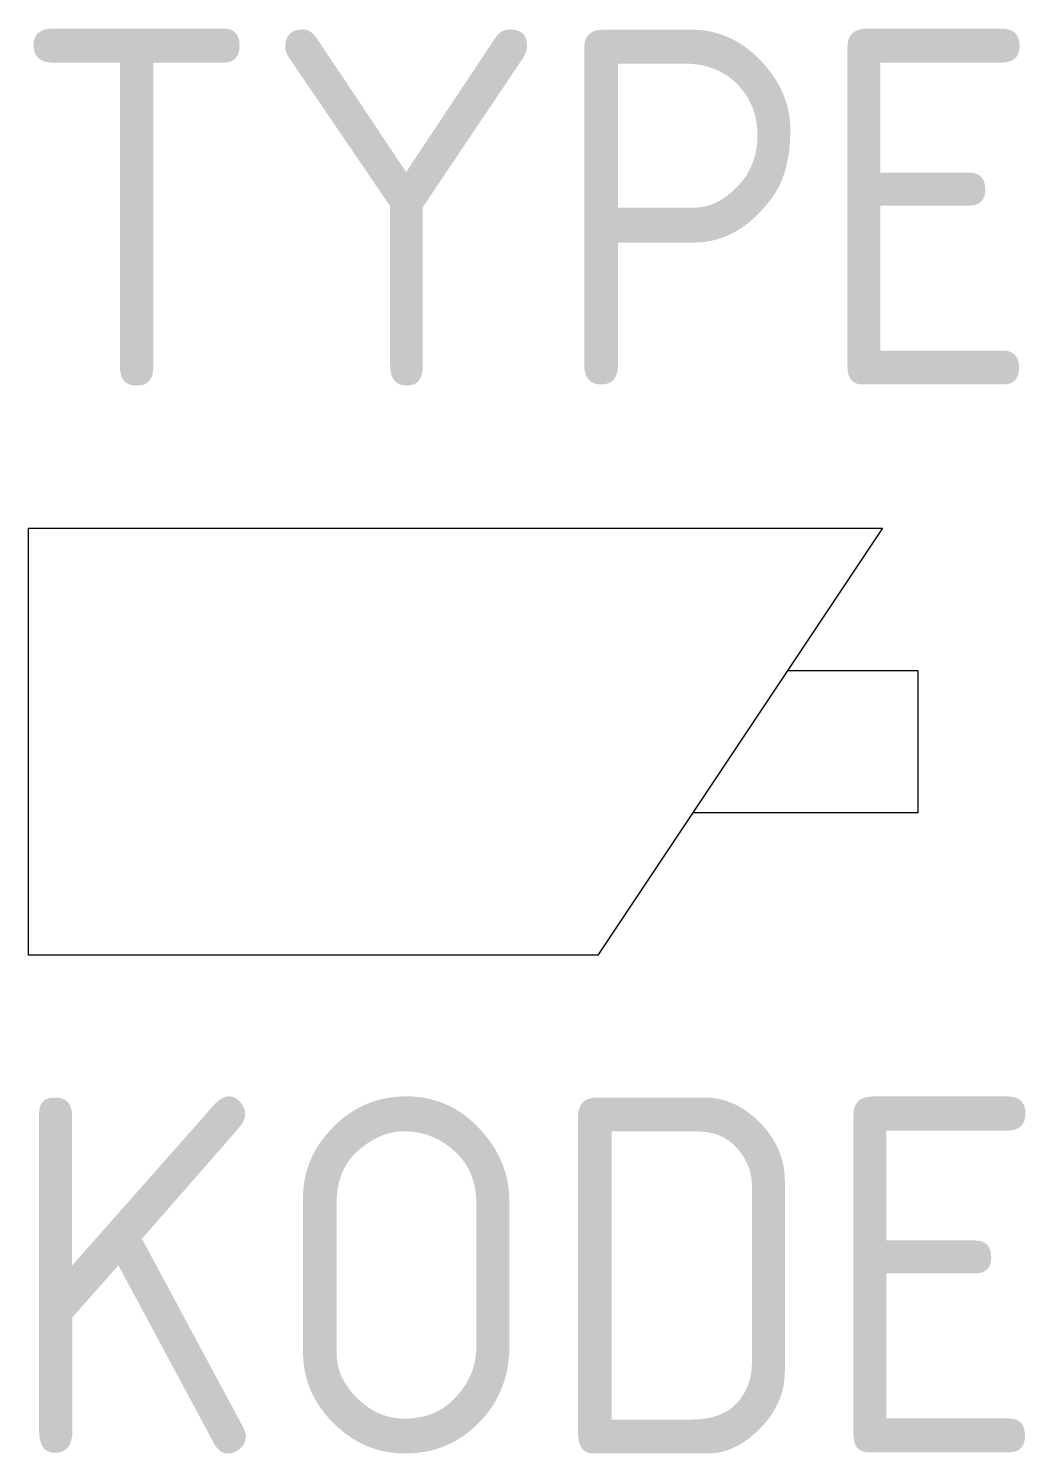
# Model space of a CAD drawing. Extents: x -3 to 4, y -5 to 5.
import ezdxf
from ezdxf.enums import TextEntityAlignment as Align

# ---------------------------------------------------------------- set-up
doc = ezdxf.new("R2010")
doc.units = 0
doc.layers.get('0').update_dxf_attribs({"linetype": 'CONTINUOUS'})
doc.styles.get("Standard").update_dxf_attribs({"font": 'iso8.shx'})

msp = doc.modelspace()

# ---------------------------------------------------------------- linework, layer by layer
at = {"linetype": 'Continuous'}
for p, q in [((-3, -1.5), (-3, 1.5)), ((-3, 1.5), (3, 1.5)), ((3, 1.5), (1, -1.5)), ((2.333, 0.5), (3.25, 0.5)), ((3.25, 0.5), (3.25, -0.5)), ((3.25, -0.5), (1.667, -0.5)), ((1, -1.5), (-3, -1.5))]:
    msp.add_line(p, q, dxfattribs=at)

# ---------------------------------------------------------------- texts
for tag, p in [('TYPE', (0.5, 2.5)), ('KODE', (0.5, -5))]:
    msp.add_attdef(tag, text='XXX', height=2.5).set_placement(p, align=Align.CENTER)

doc.saveas('drawing.dxf')
